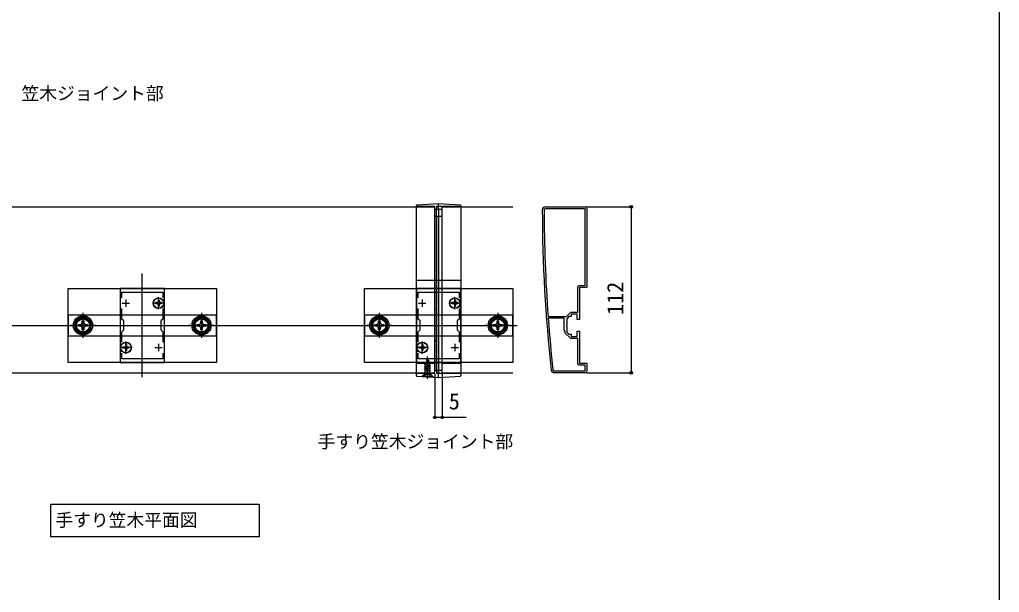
# Model space of a CAD drawing. Units: millimetres, scale not verified. Extents: x -875 to 875, y -1300 to 1292.
# Drawn here: x 214 to 875, y 305 to 692 of the extents above; entities that cross this region are included whole.
import ezdxf
from ezdxf.enums import TextEntityAlignment as Align

# ---------------------------------------------------------------- set-up
doc = ezdxf.new("R2010")
doc.units = ezdxf.units.MM
doc.header["$LTSCALE"] = 8
for name, color, linetype in [('0-1_USER1', 3, 'Continuous'), ('0-2_YKK_11', 7, 'Continuous'), ('0-4_YKK_12', 2, 'Continuous'), ('0-5_YKK_13', 4, 'Continuous'), ('0-7_YKK_D', 6, 'Continuous'), ('0-8_YKK_ZWAK', 7, 'Continuous'), ('0-9_YSS_K', 3, 'Continuous')]:
    doc.layers.add(name, color=color, linetype=linetype)
doc.styles.add('ＭＳ ゴシック', font='')
doc.styles.get('ＭＳ ゴシック').set_extended_font_data('MS Gothic')

msp = doc.modelspace()

# ---------------------------------------------------------------- linework, layer by layer
at = {"layer": '0-1_USER1'}
msp.add_lwpolyline([(234.857, 350.569), (234.857, 364.569), (375.479, 364.569), (375.479, 342.687), (234.857, 342.687)], close=True, dxfattribs=at)
at = {"layer": '0-2_YKK_11'}
for p, q in [((568.5, 565.3), (595.5, 565.3)), ((568.5, 564.1), (595.3, 564.1)), ((285.5, 502.8), (285.5, 497.8)), ((307.5, 502.8), (307.5, 497.8)), ((485.5, 502.8), (485.5, 497.8)), ((507.5, 502.8), (507.5, 497.8)), ((283, 500.3), (288, 500.3)), ((305, 500.3), (310, 500.3)), ((483, 500.3), (488, 500.3)), ((505, 500.3), (510, 500.3)), ((283, 470.3), (288, 470.3)), ((285.5, 472.8), (285.5, 467.8)), ((305, 470.3), (310, 470.3)), ((307.5, 472.8), (307.5, 467.8)), ((483, 470.3), (488, 470.3)), ((485.5, 472.8), (485.5, 467.8)), ((505, 470.3), (510, 470.3)), ((507.5, 472.8), (507.5, 467.8)), ((595.3, 454.5), (574.5, 454.5)), ((595.5, 453.3), (574.5, 453.3))]:
    msp.add_line(p, q, dxfattribs=at)
for points in [[(596.5, 564.3), (596.5, 510.8), (591.5, 510.8), (591.5, 489.3), (590, 489.3), (590, 492.8), (586, 492.8), (586, 491.3), (584.5, 491.3), (583, 489.8), (583, 485.758), (582.88, 485.575), (582.88, 485.025), (583, 484.842), (583, 480.8), (584.5, 479.3), (586, 479.3), (586, 477.8), (590, 477.8), (590, 481.3), (591.5, 481.3), (591.5, 459.8), (596.5, 459.8), (596.5, 454.3)], [(595.3, 564.1), (595.3, 512), (591.3, 512)], [(590.3, 511), (590.3, 494), (585.503, 494), (582.603, 491.1), (570.684, 491.1), (570.385, 491.378)], [(282.7, 503.933), (282.7, 507.8), (310.3, 507.8), (310.3, 503.933)], [(482.7, 503.933), (482.7, 507.8), (510.3, 507.8), (510.3, 503.933)], [(282.7, 473.933), (282.7, 481), (284, 482.3), (284, 488.3), (282.7, 489.6), (282.7, 496.667)], [(310.3, 496.667), (310.3, 489.6), (309, 488.3), (309, 482.3), (310.3, 481), (310.3, 473.933)], [(482.7, 473.933), (482.7, 481), (484, 482.3), (484, 488.3), (482.7, 489.6), (482.7, 496.667)], [(510.3, 496.667), (510.3, 489.6), (509, 488.3), (509, 482.3), (510.3, 481), (510.3, 473.933)], [(570.489, 489.978), (570.788, 490.3), (581, 490.3), (581, 482.3), (581.8, 481.5), (581.8, 480.303), (585.503, 476.6), (590.3, 476.6), (590.3, 459.6)], [(310.3, 466.667), (310.3, 462.8), (282.7, 462.8), (282.7, 466.667)], [(510.3, 466.667), (510.3, 462.8), (482.7, 462.8), (482.7, 466.667)], [(591.3, 458.6), (595.3, 458.6), (595.3, 454.5)]]:
    msp.add_lwpolyline(points, dxfattribs=at)
for points in [[(281.5, 510.3), (281.5, 460.3), (311.5, 460.3), (311.5, 510.3)], [(481.5, 510.3), (481.5, 460.3), (511.5, 460.3), (511.5, 510.3)]]:
    msp.add_lwpolyline(points, close=True, dxfattribs=at)
for centre, radius, start, end in [((568.5, 563.3), 2, 90, 180.07338), ((1566.503, 564.578), 1000.004, 180.07337, 186.28629), ((568.5, 563.3), 0.8, 89.99999, 180.07337), ((1566.501, 564.578), 998.802, 180.07336, 184.20284), ((595.5, 564.3), 1, 0.00001, 89.99999), ((591.3, 511), 1, 90.00001, 179.99999), ((1566.509, 564.579), 998.809, 184.28341, 186.28629), ((591.3, 459.6), 1, 180.00001, 269.99999), ((574.5, 455.3), 2, 186.28628, 270), ((574.5, 455.3), 0.8, 186.28629, 270.00001), ((595.5, 454.3), 1, 270.00001, 359.99999)]:
    msp.add_arc(centre, radius, start, end, dxfattribs=at)
at = {"layer": '0-4_YKK_12'}
for p, q in [((494, 453.3), (494, 565.3)), ((499, 453.3), (499, 565.3)), ((296.5, 450.3), (296.5, 520.3)), ((496.5, 450.3), (496.5, 520.3))]:
    msp.add_line(p, q, dxfattribs=at)
for points in [[(58.5, 565.3), (481.5, 565.3), (494, 565.3)], [(499, 565.3), (511.5, 565.3), (546.5, 565.3)], [(170.5, 453.3), (481.5, 453.3), (494, 453.3)], [(499, 453.3), (511.5, 453.3), (546.5, 453.3)]]:
    msp.add_lwpolyline(points, dxfattribs=at)
at = {"layer": '0-5_YKK_13'}
for p, q in [((494, 565.556), (481.5, 565.6)), ((481.5, 453.873), (481.5, 563.414)), ((481.969, 566.711), (496.5, 567.6)), ((494, 563.8), (499, 563.8)), ((494, 455.092), (494, 563.253)), ((511.5, 565.6), (495.2, 565.458)), ((495.2, 455.191), (495.2, 563.155)), ((496.5, 567.6), (511.031, 566.711)), ((496.5, 564.305), (496.5, 452.927)), ((496.5, 563.8), (496.5, 564.242)), ((499, 558.8), (499, 563.8)), ((511.5, 563.414), (511.5, 453.873)), ((499, 558.8), (494, 558.8)), ((496.5, 515.8), (496.5, 558.8)), ((481.5, 515.8), (511.5, 515.8)), ((307.5, 496.15), (307.5, 504.45)), ((507.5, 496.15), (507.5, 504.45)), ((311.65, 500.3), (303.35, 500.3)), ((305.45, 500.65), (305.45, 499.95)), ((306.65, 500.65), (305.45, 500.65)), ((306.65, 499.95), (305.45, 499.95)), ((307.85, 502.35), (307.15, 502.35)), ((307.15, 502.35), (307.15, 501.15)), ((307.15, 499.45), (307.15, 498.25)), ((307.85, 498.25), (307.15, 498.25)), ((307.85, 502.35), (307.85, 501.15)), ((307.85, 499.45), (307.85, 498.25)), ((309.55, 500.65), (308.35, 500.65)), ((309.55, 499.95), (308.35, 499.95)), ((309.55, 500.65), (309.55, 499.95)), ((495.2, 496), (494, 496)), ((511.65, 500.3), (503.35, 500.3)), ((505.45, 500.65), (505.45, 499.95)), ((506.65, 500.65), (505.45, 500.65)), ((506.65, 499.95), (505.45, 499.95)), ((507.85, 502.35), (507.15, 502.35)), ((507.15, 502.35), (507.15, 501.15)), ((507.15, 499.45), (507.15, 498.25)), ((507.85, 498.25), (507.15, 498.25)), ((507.85, 502.35), (507.85, 501.15)), ((507.85, 499.45), (507.85, 498.25)), ((509.55, 500.65), (508.35, 500.65)), ((509.55, 499.95), (508.35, 499.95)), ((509.55, 500.65), (509.55, 499.95)), ((256.5, 493.8), (256.5, 476.8)), ((336.5, 493.8), (336.5, 476.8)), ((456.5, 493.8), (456.5, 476.8)), ((536.5, 493.8), (536.5, 476.8)), ((265, 485.3), (248, 485.3)), ((255.977, 487.154), (255.999, 488.4)), ((345, 485.3), (328, 485.3)), ((335.977, 487.154), (335.999, 488.4)), ((465, 485.3), (448, 485.3)), ((455.977, 487.154), (455.999, 488.4)), ((545, 485.3), (528, 485.3)), ((535.977, 487.154), (535.999, 488.4)), ((289.65, 470.3), (281.35, 470.3)), ((283.45, 470.65), (283.45, 469.95)), ((284.65, 470.65), (283.45, 470.65)), ((284.65, 469.95), (283.45, 469.95)), ((285.85, 472.35), (285.15, 472.35)), ((285.15, 472.35), (285.15, 471.15)), ((285.5, 466.15), (285.5, 474.45)), ((285.85, 472.35), (285.85, 471.15)), ((287.55, 470.65), (286.35, 470.65)), ((287.55, 469.95), (286.35, 469.95)), ((287.55, 470.65), (287.55, 469.95)), ((489.65, 470.3), (481.35, 470.3)), ((483.45, 470.65), (483.45, 469.95)), ((484.65, 470.65), (483.45, 470.65)), ((484.65, 469.95), (483.45, 469.95)), ((485.85, 472.35), (485.15, 472.35)), ((485.15, 472.35), (485.15, 471.15)), ((485.5, 466.15), (485.5, 474.45)), ((485.85, 472.35), (485.85, 471.15)), ((487.55, 470.65), (486.35, 470.65)), ((487.55, 469.95), (486.35, 469.95)), ((487.55, 470.65), (487.55, 469.95)), ((495.2, 474.6), (494, 474.6)), ((285.15, 469.45), (285.15, 468.25)), ((285.85, 468.25), (285.15, 468.25)), ((285.85, 469.45), (285.85, 468.25)), ((485.15, 469.45), (485.15, 468.25)), ((485.85, 468.25), (485.15, 468.25)), ((485.85, 469.45), (485.85, 468.25)), ((489, 449.25), (489, 464.245)), ((481.5, 459.8), (494, 459.8)), ((487, 458.98), (490.75, 459.775)), ((487, 458.88), (490.75, 459.675)), ((487, 458.98), (487.576, 459.313)), ((487, 458.88), (487, 458.98)), ((487, 458.88), (487.525, 458.577)), ((491, 458.185), (487, 457.39)), ((487, 457.29), (491, 458.085)), ((487, 457.39), (487.525, 457.693)), ((487, 457.29), (487, 457.39)), ((487, 457.29), (487.525, 456.987)), ((487, 455.8), (491, 456.595)), ((491, 456.495), (487, 455.7)), ((490.366, 459.453), (487.525, 458.577)), ((487.525, 457.693), (487.525, 458.577)), ((487.525, 457.693), (490.475, 458.488)), ((490.475, 457.782), (487.525, 456.987)), ((487.525, 456.103), (487.525, 456.987)), ((487.525, 456.103), (490.475, 456.898)), ((487.968, 460.258), (487.576, 459.313)), ((487.576, 459.313), (490.07, 460.168)), ((487.6, 460.47), (490.05, 461.265)), ((487.6, 460.57), (488.253, 460.947)), ((487.6, 460.47), (487.968, 460.258)), ((487.968, 460.258), (489.699, 461.062)), ((489, 462.75), (488.253, 460.947)), ((488.253, 460.947), (489.424, 461.726)), ((488.4, 462.16), (488.867, 462.43)), ((488.4, 462.06), (488.4, 462.16)), ((488.4, 462.06), (488.654, 461.914)), ((489, 462.75), (489.424, 461.726)), ((489.424, 461.726), (490.05, 461.365)), ((489.699, 461.062), (490.05, 461.265)), ((489.699, 461.062), (490.07, 460.168)), ((490.05, 461.265), (490.05, 461.365)), ((490.07, 460.168), (490.75, 459.775)), ((490.366, 459.453), (490.75, 459.675)), ((490.366, 459.453), (490.475, 459.189)), ((490.475, 458.488), (490.475, 459.189)), ((490.475, 458.488), (491, 458.185)), ((490.475, 457.782), (491, 458.085)), ((490.475, 456.898), (490.475, 457.782)), ((490.475, 456.898), (491, 456.595)), ((490.475, 456.192), (491, 456.495)), ((490.75, 459.675), (490.75, 459.775)), ((491, 458.085), (491, 458.185)), ((491, 456.495), (491, 456.595)), ((481.5, 453), (494, 453.044)), ((486.75, 452.25), (485.192, 450.692)), ((485.5, 451), (487.131, 452.631)), ((485.5, 450.75), (485.5, 451)), ((485.5, 451), (492.5, 451)), ((485.5, 450.75), (492.5, 450.75)), ((486.75, 453.018), (486.75, 452.25)), ((491.25, 452.25), (486.75, 452.25)), ((487, 455.8), (487.525, 456.103)), ((487, 455.7), (487, 455.8)), ((487, 455.7), (487.525, 455.397)), ((487.221, 454.338), (487.525, 454.513)), ((490.635, 454.338), (487.221, 454.338)), ((490.75, 452.75), (487.25, 452.75)), ((487.365, 453.196), (487.365, 454.338)), ((490.475, 456.192), (487.525, 455.397)), ((487.525, 454.513), (487.525, 455.397)), ((487.525, 454.513), (490.475, 455.308)), ((487.642, 454.338), (491, 455.005)), ((491, 454.905), (488.145, 454.338)), ((490.145, 452.565), (489, 453.174)), ((490.475, 454.602), (489.494, 454.338)), ((491.05, 450.75), (490.145, 452.565)), ((490.475, 455.308), (490.475, 456.192)), ((490.475, 455.308), (491, 455.005)), ((490.475, 454.602), (491, 454.905)), ((490.475, 454.338), (490.475, 454.602)), ((490.635, 453.196), (490.635, 454.338)), ((491, 454.905), (491, 455.005)), ((491.25, 452.25), (491.25, 453.034)), ((493.305, 450.195), (491.25, 452.25)), ((499, 454.8), (494, 454.8)), ((495.2, 453.142), (511.5, 453)), ((496.5, 452.99), (496.5, 454.8))]:
    msp.add_line(p, q, dxfattribs=at)
for points in [[(481.5, 563.414), (481.5, 563.752), (481.5, 564.083), (481.5, 564.406), (481.5, 564.714), (481.5, 565.002), (481.5, 565.269), (481.5, 565.508), (481.5, 565.716), (481.5, 565.891), (481.5, 566.03), (481.5, 566.13), (481.5, 566.191), (481.5, 566.212)], [(494, 563.253), (494, 563.531), (494, 563.803), (494, 564.07), (494, 564.323), (494, 564.56), (494, 564.78), (494, 564.976), (494, 565.147), (494, 565.292), (494, 565.406), (494, 565.489), (494, 565.539), (494, 565.556)], [(495.2, 565.458), (495.2, 565.441), (495.2, 565.391), (495.2, 565.308), (495.2, 565.194), (495.2, 565.051), (495.2, 564.879), (495.2, 564.683), (495.2, 564.465), (495.2, 564.226), (495.2, 563.973), (495.2, 563.708), (495.2, 563.434), (495.2, 563.155)], [(496.5, 564.305), (496.5, 564.65), (496.5, 564.989), (496.5, 565.323), (496.5, 565.646), (496.5, 565.952), (496.5, 566.24), (496.5, 566.51), (496.5, 566.753), (496.5, 566.969), (496.5, 567.158), (496.5, 567.315), (496.5, 567.438), (496.5, 567.528), (496.5, 567.582), (496.5, 567.6)], [(511.5, 566.212), (511.5, 566.191), (511.5, 566.13), (511.5, 566.03), (511.5, 565.891), (511.5, 565.716), (511.5, 565.508), (511.5, 565.269), (511.5, 565.002), (511.5, 564.714), (511.5, 564.406), (511.5, 564.083), (511.5, 563.752), (511.5, 563.414)], [(254.646, 484.777), (253.4, 484.799), (253.4, 485.801), (254.646, 485.823)], [(254.646, 485.823), (255.515, 486.285), (255.977, 487.154)], [(255.977, 483.446), (255.515, 484.315), (254.646, 484.777)], [(257.023, 483.446), (257.001, 482.2), (255.999, 482.2), (255.977, 483.446)], [(255.999, 488.4), (257.001, 488.4), (257.023, 487.154)], [(257.023, 487.154), (257.485, 486.285), (258.354, 485.823)], [(258.354, 484.777), (257.485, 484.315), (257.023, 483.446)], [(258.354, 485.823), (259.6, 485.801), (259.6, 484.799), (258.354, 484.777)], [(334.646, 484.777), (333.4, 484.799), (333.4, 485.801), (334.646, 485.823)], [(334.646, 485.823), (335.515, 486.285), (335.977, 487.154)], [(335.977, 483.446), (335.515, 484.315), (334.646, 484.777)], [(337.023, 483.446), (337.001, 482.2), (335.999, 482.2), (335.977, 483.446)], [(335.999, 488.4), (337.001, 488.4), (337.023, 487.154)], [(337.023, 487.154), (337.485, 486.285), (338.354, 485.823)], [(338.354, 484.777), (337.485, 484.315), (337.023, 483.446)], [(338.354, 485.823), (339.6, 485.801), (339.6, 484.799), (338.354, 484.777)], [(454.646, 484.777), (453.4, 484.799), (453.4, 485.801), (454.646, 485.823)], [(454.646, 485.823), (455.515, 486.285), (455.977, 487.154)], [(455.977, 483.446), (455.515, 484.315), (454.646, 484.777)], [(457.023, 483.446), (457.001, 482.2), (455.999, 482.2), (455.977, 483.446)], [(455.999, 488.4), (457.001, 488.4), (457.023, 487.154)], [(457.023, 487.154), (457.485, 486.285), (458.354, 485.823)], [(458.354, 484.777), (457.485, 484.315), (457.023, 483.446)], [(458.354, 485.823), (459.6, 485.801), (459.6, 484.799), (458.354, 484.777)], [(534.646, 484.777), (533.4, 484.799), (533.4, 485.801), (534.646, 485.823)], [(534.646, 485.823), (535.515, 486.285), (535.977, 487.154)], [(535.977, 483.446), (535.515, 484.315), (534.646, 484.777)], [(537.023, 483.446), (537.001, 482.2), (535.999, 482.2), (535.977, 483.446)], [(535.999, 488.4), (537.001, 488.4), (537.023, 487.154)], [(537.023, 487.154), (537.485, 486.285), (538.354, 485.823)], [(538.354, 484.777), (537.485, 484.315), (537.023, 483.446)], [(538.354, 485.823), (539.6, 485.801), (539.6, 484.799), (538.354, 484.777)], [(487.6, 460.47), (487.6, 460.57), (490.05, 461.365)], [(499, 454.8), (499, 459.8), (511.5, 459.8)], [(481.5, 451.388), (481.5, 451.401), (481.5, 451.44), (481.5, 451.506), (481.5, 451.597), (481.5, 451.712), (481.5, 451.85), (481.5, 452.011), (481.5, 452.192), (481.5, 452.391), (481.5, 452.608), (481.5, 452.841), (481.5, 453.085), (481.5, 453.339), (481.5, 453.603), (481.5, 453.873)], [(511.031, 450.889), (496.5, 450), (481.969, 450.889)], [(486.95, 450.75), (487.855, 452.565), (489, 453.174)], [(492.5, 450.75), (492.5, 451), (490.869, 452.631)], [(494, 453.044), (494, 453.058), (494, 453.101), (494, 453.173), (494, 453.272), (494, 453.397), (494, 453.547), (494, 453.719), (494, 453.911), (494, 454.122), (494, 454.349), (494, 454.586), (494, 454.835), (494, 455.092)], [(495.2, 455.191), (495.2, 454.935), (495.2, 454.687), (495.2, 454.449), (495.2, 454.222), (495.2, 454.012), (495.2, 453.819), (495.2, 453.646), (495.2, 453.497), (495.2, 453.371), (495.2, 453.272), (495.2, 453.201), (495.2, 453.157), (495.2, 453.142)], [(496.5, 450), (496.5, 450.016), (496.5, 450.062), (496.5, 450.139), (496.5, 450.246), (496.5, 450.381), (496.5, 450.544), (496.5, 450.733), (496.5, 450.947), (496.5, 451.182), (496.5, 451.437), (496.5, 451.711), (496.5, 451.998), (496.5, 452.297), (496.5, 452.608), (496.5, 452.927)], [(511.5, 453.873), (511.5, 453.603), (511.5, 453.339), (511.5, 453.085), (511.5, 452.841), (511.5, 452.608), (511.5, 452.391), (511.5, 452.192), (511.5, 452.011), (511.5, 451.85), (511.5, 451.712), (511.5, 451.597), (511.5, 451.506), (511.5, 451.44), (511.5, 451.401), (511.5, 451.388)]]:
    msp.add_lwpolyline(points, dxfattribs=at)
for points in [[(346.5, 510.3), (346.5, 460.3), (246.5, 460.3), (246.5, 510.3)], [(546.5, 510.3), (546.5, 460.3), (446.5, 460.3), (446.5, 510.3)], [(246.5, 478.3), (346.5, 478.3), (346.5, 492.3), (246.5, 492.3)], [(261.5, 488.187), (256.5, 491.074), (251.5, 488.187), (251.5, 482.413), (256.5, 479.526), (261.5, 482.413)], [(341.5, 488.187), (336.5, 491.074), (331.5, 488.187), (331.5, 482.413), (336.5, 479.526), (341.5, 482.413)], [(446.5, 478.3), (546.5, 478.3), (546.5, 492.3), (446.5, 492.3)], [(461.5, 488.187), (456.5, 491.074), (451.5, 488.187), (451.5, 482.413), (456.5, 479.526), (461.5, 482.413)], [(541.5, 488.187), (536.5, 491.074), (531.5, 488.187), (531.5, 482.413), (536.5, 479.526), (541.5, 482.413)]]:
    msp.add_lwpolyline(points, close=True, dxfattribs=at)
for centre, radius in [((307.5, 500.3), 3.65), ((307.5, 500.3), 3.5), ((507.5, 500.3), 3.65), ((507.5, 500.3), 3.5), ((256.5, 485.3), 6.5), ((256.5, 485.3), 4.907), ((256.5, 485.3), 4.432), ((336.5, 485.3), 6.5), ((336.5, 485.3), 4.907), ((336.5, 485.3), 4.432), ((456.5, 485.3), 6.5), ((456.5, 485.3), 4.907), ((456.5, 485.3), 4.432), ((536.5, 485.3), 6.5), ((536.5, 485.3), 4.907), ((536.5, 485.3), 4.432), ((285.5, 470.3), 3.65), ((285.5, 470.3), 3.5), ((485.5, 470.3), 3.65), ((485.5, 470.3), 3.5)]:
    msp.add_circle(centre, radius, dxfattribs=at)
for centre, radius, start, end in [((482, 566.212), 0.5, 93.5, 180), ((511, 566.212), 0.5, 0, 86.5), ((306.65, 501.15), 0.5, 270, 0), ((306.65, 499.45), 0.5, 0, 90), ((308.35, 501.15), 0.5, 180, 270), ((308.35, 499.45), 0.5, 90, 180), ((506.65, 501.15), 0.5, 270, 0), ((506.65, 499.45), 0.5, 0, 90), ((508.35, 501.15), 0.5, 180, 270), ((508.35, 499.45), 0.5, 90, 180), ((256.5, 485.3), 5.75, 90.40815, 149.59185), ((256.5, 485.3), 5.75, 30.40815, 89.59185), ((336.5, 485.3), 5.75, 90.40815, 149.59185), ((336.5, 485.3), 5.75, 30.40815, 89.59185), ((456.5, 485.3), 5.75, 90.40815, 149.59185), ((456.5, 485.3), 5.75, 30.40815, 89.59185), ((536.5, 485.3), 5.75, 90.40815, 149.59185), ((536.5, 485.3), 5.75, 30.40815, 89.59185), ((256.5, 485.3), 5.75, 150.40815, 209.59185), ((256.5, 485.3), 5.75, 330.40815, 29.59185), ((336.5, 485.3), 5.75, 150.40815, 209.59185), ((336.5, 485.3), 5.75, 330.40815, 29.59185), ((456.5, 485.3), 5.75, 150.40815, 209.59185), ((456.5, 485.3), 5.75, 330.40815, 29.59185), ((536.5, 485.3), 5.75, 150.40815, 209.59185), ((536.5, 485.3), 5.75, 330.40815, 29.59185), ((256.5, 485.3), 5.75, 210.40815, 269.59185), ((256.5, 485.3), 5.75, 270.40815, 329.59185), ((336.5, 485.3), 5.75, 210.40815, 269.59185), ((336.5, 485.3), 5.75, 270.40815, 329.59185), ((456.5, 485.3), 5.75, 210.40815, 269.59185), ((456.5, 485.3), 5.75, 270.40815, 329.59185), ((536.5, 485.3), 5.75, 210.40815, 269.59185), ((536.5, 485.3), 5.75, 270.40815, 329.59185), ((284.65, 471.15), 0.5, 270, 0), ((284.65, 469.45), 0.5, 0, 90), ((286.35, 471.15), 0.5, 180, 270), ((286.35, 469.45), 0.5, 90, 180), ((484.65, 471.15), 0.5, 270, 0), ((484.65, 469.45), 0.5, 0, 90), ((486.35, 471.15), 0.5, 180, 270), ((486.35, 469.45), 0.5, 90, 180), ((482, 451.388), 0.5, 180, 266.5), ((486.565, 453.196), 0.8, 315, 0), ((491.435, 453.196), 0.8, 180, 225), ((511, 451.388), 0.5, 273.5, 0)]:
    msp.add_arc(centre, radius, start, end, dxfattribs=at)
at = {"layer": '0-7_YKK_D'}
for p, q in [((596.5, 565.3), (627.5, 565.3)), ((626.5, 565.3), (626.5, 453.3)), ((494, 452.3), (494, 422.3)), ((499, 452.3), (499, 422.3)), ((596.5, 453.3), (627.5, 453.3))]:
    msp.add_line(p, q, dxfattribs=at)
msp.add_lwpolyline([(494, 423.3), (499, 423.3), (515.193, 423.3)], dxfattribs=at)
for centre in [(626.5, 565.3), (626.5, 453.3), (494, 423.3), (499, 423.3)]:
    msp.add_circle(centre, 0.875, dxfattribs=at)
at = {"layer": '0-8_YKK_ZWAK'}
msp.add_lwpolyline([(-875, -1299.7), (875, -1299.7), (875, 1250.3)], dxfattribs=at)
at = {"layer": '0-9_YSS_K'}
msp.add_line((136.5, 485.3), (549.5, 485.3), dxfattribs=at)

# ---------------------------------------------------------------- texts
at = {"layer": '0-1_USER1', "style": 'ＭＳ ゴシック'}
for s, p in [('笠木ジョイント部', (214.977, 634.868)), ('手すり笠木ジョイント部', (414.841, 399.868)), ('手すり笠木平面図', (237.841, 346.868))]:
    msp.add_text(s, height=8.798, dxfattribs=at).set_placement(p, align=Align.BOTTOM_LEFT)
at = {"layer": '0-7_YKK_D', "style": 'ＭＳ ゴシック'}
msp.add_text('112', height=11, rotation=90, dxfattribs=at).set_placement((624.5, 492.34), align=Align.BOTTOM_LEFT)
msp.add_text('5', height=11, dxfattribs=at).set_placement((503.392, 425.3), align=Align.BOTTOM_LEFT)

doc.saveas('drawing.dxf')
